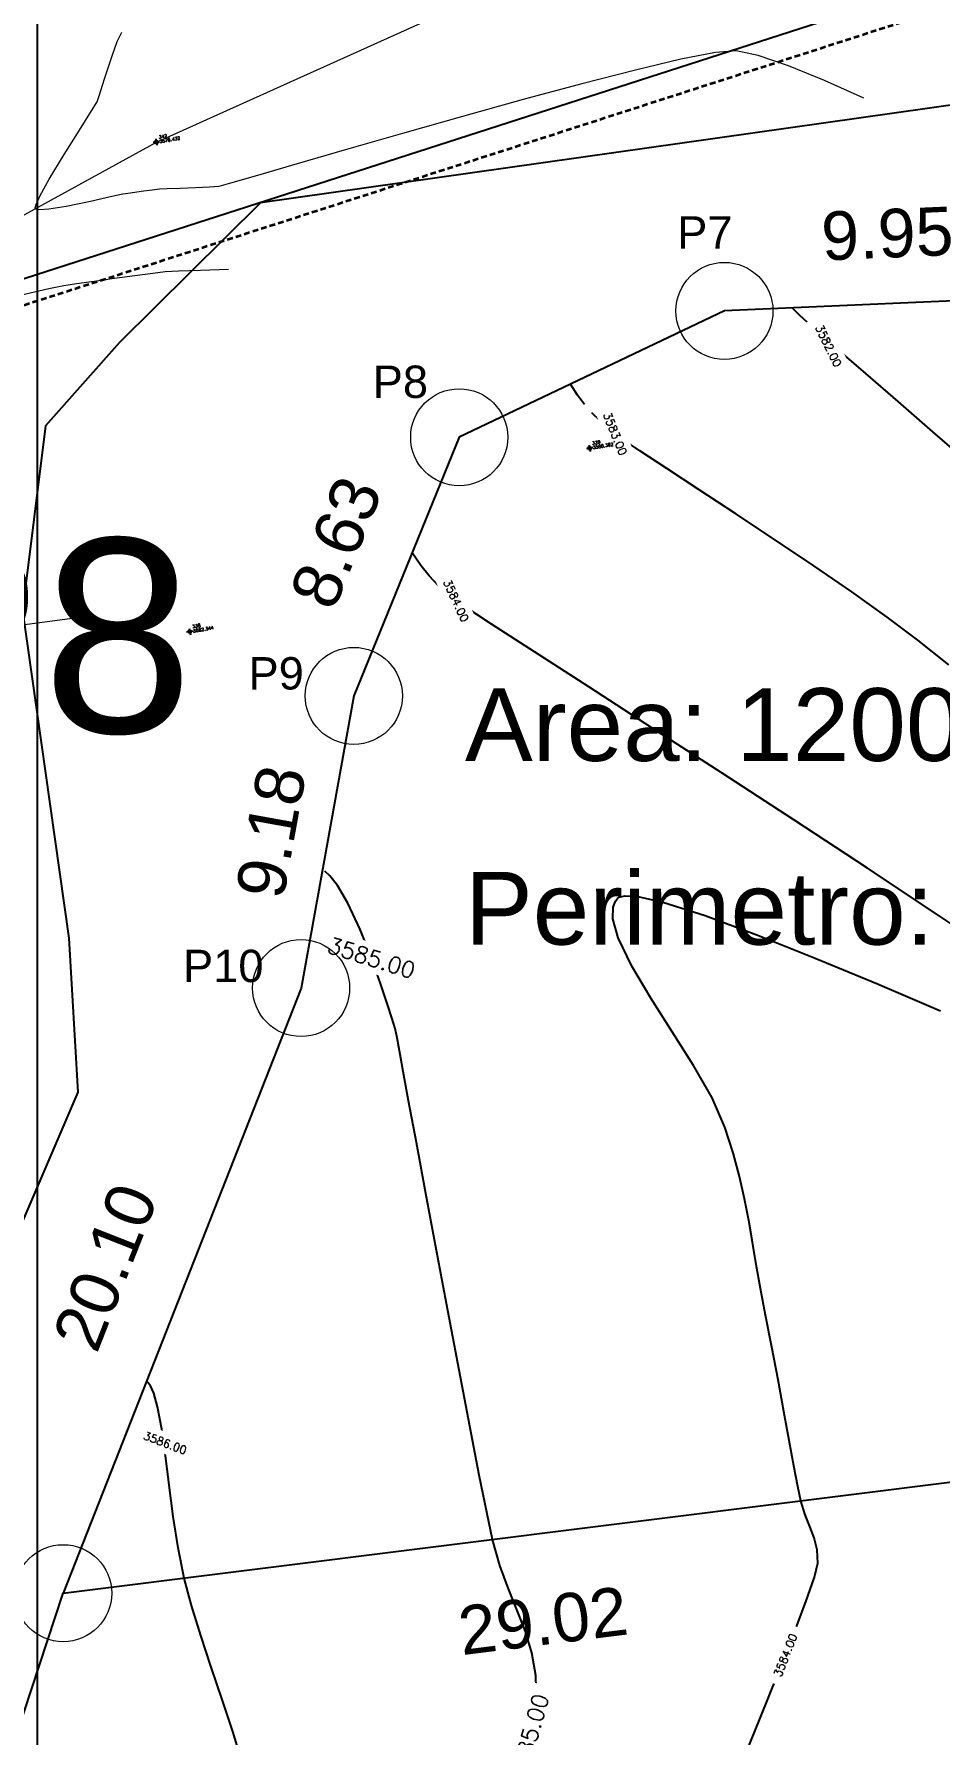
# Model space of a CAD drawing. Header units: millimetres. Extents: x 736950 to 740938, y 8500595 to 8502163.
# Drawn here: x 737999.9 to 738027.9, y 8501225.8 to 8501278.4 of the extents above; entities that cross this region are included whole.
import ezdxf
from ezdxf.enums import TextEntityAlignment as Align

# ---------------------------------------------------------------- set-up
doc = ezdxf.new("R2010")
doc.units = ezdxf.units.MM
doc.linetypes.add('DASHED', pattern=[0.75, 0.5, -0.25])
for name, color, linetype in [('C-TOPO', 7, 'Continuous'), ('C-TOPO-MAJR', 9, 'Continuous'), ('C-TOPO-MINR', 8, 'Continuous'), ('C-TOPO-TEXT', 7, 'Continuous'), ('Cuadricula Coordenadas', 5, 'Continuous')]:
    doc.layers.add(name, color=color, linetype=linetype)
for name, color, linetype, lineweight in [('CAMINO ACTUAL', 1, 'Continuous', 13), ('CONT-MNR', 96, 'Continuous', 15), ('COTAS', 40, 'Continuous', 5), ('CUADROS', 9, 'Continuous', 20), ('PERIMETRO', 7, 'Continuous', 35), ('pista', 251, 'Continuous', 5), ('saiwite', 5, 'Continuous', 5)]:
    doc.layers.add(name, color=color, linetype=linetype, lineweight=lineweight)
doc.styles.add('5mm', font='arial.ttf', dxfattribs={"height": 3})
doc.styles.add('COTAS', font='arial.ttf')
doc.styles.add('CUADROS', font='arial.ttf')
doc.styles.get("Standard").update_dxf_attribs({"font": 'simplex.shx'})
doc.dimstyles.new('Copy of GenDist', dxfattribs={"dimtxt": 2, "dimasz": 2, "dimexe": 0.18, "dimexo": 0.0625, "dimgap": 1, "dimtad": 2, "dimdec": 3, "dimzin": 1, "dimdsep": 46, "dimtxsty": 'COTAS', "dimcen": 0.09, "dimadec": 3, "dimazin": 0, "dimtfac": 1, "dimtdec": 3, "dimtofl": 0, "dimtmove": 0, "dimatfit": 3, "dimfxl": 1, "dimtolj": 1, "dimtzin": 0, "dimarcsym": 0})
doc.dimstyles.new('GenDist', dxfattribs={"dimtxt": 1.5, "dimasz": 2, "dimexe": 0.18, "dimexo": 0.0625, "dimgap": 1, "dimtad": 2, "dimzin": 1, "dimdsep": 46, "dimtxsty": 'COTAS', "dimcen": 0.09, "dimse1": 1, "dimse2": 1, "dimsd1": 1, "dimsd2": 1, "dimadec": 0, "dimazin": 0, "dimtfac": 1, "dimtofl": 0, "dimtmove": 0, "dimatfit": 3, "dimfxl": 1, "dimtolj": 1, "dimtzin": 0, "dimarcsym": 0})

# ---------------------------------------------------------------- blocks, each defined once
blk = doc.blocks.new('*D62')
at = {"layer": 'Defpoints', "color": 0, "transparency": 16777216}
for p in [(738029.5888255009, 8501233.812671212), (738029.7039535842, 8501232.892706668), (738000.7890900598, 8501230.208555859)]:
    blk.add_point(p, dxfattribs=at)
at = {"layer": 'COTAS', "color": 0, "transparency": 16777216, "insert": (738015.6194335412, 8501229.35047952), "char_height": 1.5, "attachment_point": 5, "rotation": 7.133142336630644, "style": 'COTAS'}
blk.add_mtext('\\A1;29.02', dxfattribs=at)
blk = doc.blocks.new('*D67')
at = {"layer": 'Defpoints', "color": 0, "transparency": 16777216}
for p in [(738021.2106551589, 8501270.242535276), (738031.171173505, 8501270.275454208), (738021.2279403645, 8501269.844095064)]:
    blk.add_point(p, dxfattribs=at)
at = {"layer": 'COTAS', "color": 0, "transparency": 16777216, "insert": (738026.2620973153, 8501272.229198242), "char_height": 1.5, "attachment_point": 5, "rotation": 2.484058338378412, "style": 'COTAS'}
blk.add_mtext('\\A1;9.95', dxfattribs=at)
blk = doc.blocks.new('*D68')
at = {"layer": 'Defpoints', "color": 0, "transparency": 16777216}
for p in [(738013.0310546947, 8501265.938531045), (738009.2808946786, 8501258.14562529), (738009.774275315, 8501257.944618355)]:
    blk.add_point(p, dxfattribs=at)
at = {"layer": 'COTAS', "color": 0, "transparency": 16777216, "insert": (738009.2256014193, 8501262.69155294), "char_height": 1.5, "attachment_point": 5, "rotation": 67.83365334210085, "style": 'COTAS'}
blk.add_mtext('\\A1;8.63', dxfattribs=at)
blk = doc.blocks.new('*D69')
at = {"layer": 'Defpoints', "color": 0, "transparency": 16777216}
for p in [(738009.7742753149, 8501257.944618355), (738008.1439534305, 8501248.91501169), (738008.1439534291, 8501248.91501169)]:
    blk.add_point(p, dxfattribs=at)
at = {"layer": 'COTAS', "color": 0, "transparency": 16777216, "insert": (738007.2213526922, 8501253.743572975), "char_height": 1.5, "attachment_point": 5, "rotation": 79.76534326656066, "style": 'COTAS'}
blk.add_mtext('\\A1;9.18', dxfattribs=at)
blk = doc.blocks.new('*D70')
at = {"layer": 'Defpoints', "color": 0, "transparency": 16777216}
for p in [(738008.1439534305, 8501248.915011689), (738000.1318112784, 8501230.46697978), (738000.7890900592, 8501230.20855586)]:
    blk.add_point(p, dxfattribs=at)
at = {"layer": 'COTAS', "color": 0, "transparency": 16777216, "insert": (738002.0963756731, 8501240.289663095), "char_height": 1.5, "attachment_point": 5, "rotation": 68.53661420909644, "style": 'COTAS'}
blk.add_mtext('\\A1;20.10', dxfattribs=at)
blk = doc.blocks.new('*U74')
at = {"layer": 'C-TOPO-MINR', "color": 4, "linetype": 'Continuous', "lineweight": -3, "insert": (738023.115350604, 8501228.29091334, 3584), "char_height": 0.25, "width": 1.490952380952381, "attachment_point": 5, "rotation": 68.48290379822262, "bg_fill": 3, "box_fill_scale": 1.8, "bg_fill_color": 256, "bg_fill_true_color": 13158600, "bg_fill_transparency": 0}
blk.add_mtext('3584.00', dxfattribs=at)
blk = doc.blocks.new('*U80')
at = {"layer": 'C-TOPO-MINR', "color": 4, "linetype": 'Continuous', "lineweight": -3, "insert": (738022.5749517888, 8501271.5777185, 3582), "char_height": 0.25, "width": 1.490952380952381, "attachment_point": 5, "rotation": 295.7705057565349, "bg_fill": 3, "box_fill_scale": 1.8, "bg_fill_color": 256, "bg_fill_true_color": 13158600, "bg_fill_transparency": 0}
blk.add_mtext('3582.00', dxfattribs=at)
blk = doc.blocks.new('*U81')
at = {"layer": 'C-TOPO-MINR', "color": 4, "linetype": 'Continuous', "lineweight": -3, "insert": (738015.3050122947, 8501270.648466151, 3583), "char_height": 0.25, "width": 1.490952380952381, "attachment_point": 5, "rotation": 291.80311930205943, "bg_fill": 3, "box_fill_scale": 1.8, "bg_fill_color": 256, "bg_fill_true_color": 13158600, "bg_fill_transparency": 0}
blk.add_mtext('3583.00', dxfattribs=at)
blk = doc.blocks.new('*U82')
at = {"layer": 'C-TOPO-MINR', "color": 4, "linetype": 'Continuous', "lineweight": -3, "insert": (738009.0397752124, 8501267.786172912, 3584), "char_height": 0.25, "width": 1.490952380952381, "attachment_point": 5, "rotation": 294.5534396314015, "bg_fill": 3, "box_fill_scale": 1.8, "bg_fill_color": 256, "bg_fill_true_color": 13158600, "bg_fill_transparency": 0}
blk.add_mtext('3584.00', dxfattribs=at)
blk = doc.blocks.new('*U83')
at = {"layer": 'C-TOPO-MAJR', "color": 9, "linetype": 'Continuous', "lineweight": -3, "insert": (738005.4109870765, 8501252.179460652, 3585), "char_height": 0.5, "width": 2.981904761904762, "attachment_point": 5, "rotation": 342.6122698689222, "bg_fill": 3, "box_fill_scale": 1.4, "bg_fill_color": 256, "bg_fill_true_color": 13158600, "bg_fill_transparency": 0}
blk.add_mtext('3585.00', dxfattribs=at)
blk = doc.blocks.new('*U84')
at = {"layer": 'C-TOPO-MINR', "color": 4, "linetype": 'Continuous', "lineweight": -3, "insert": (738000.7345709879, 8501236.66177447, 3586), "char_height": 0.25, "width": 1.490952380952381, "attachment_point": 5, "rotation": 339.57295891403436, "bg_fill": 3, "box_fill_scale": 1.8, "bg_fill_color": 256, "bg_fill_true_color": 13158600, "bg_fill_transparency": 0}
blk.add_mtext('3586.00', dxfattribs=at)
blk = doc.blocks.new('*U86')
at = {"layer": 'C-TOPO-MAJR', "color": 9, "linetype": 'Continuous', "lineweight": -3, "insert": (738015.1957915454, 8501225.732500426, 3585), "char_height": 0.5, "width": 2.981904761904762, "attachment_point": 5, "rotation": 74.28899535808729, "bg_fill": 3, "box_fill_scale": 1.4, "bg_fill_color": 256, "bg_fill_true_color": 13158600, "bg_fill_transparency": 0}
blk.add_mtext('3585.00', dxfattribs=at)
blk = doc.blocks.new('*D157')
at = {"layer": 'COTAS', "color": 0, "lineweight": -2, "transparency": 16777216}
for p, q in [((738169.7117402977, 8501324.95614536), (738169.4360799836, 8501325.810938135)), ((737996.2726181126, 8501269.778691178), (738167.5878572729, 8501325.025780309)), ((737994.5895635025, 8501268.481364962), (737994.3139031883, 8501269.336157737))]:
    blk.add_line(p, q, dxfattribs=at)
at = {"layer": 'COTAS', "color": 0, "transparency": 16777216}
for points in [[(738167.4855496674, 8501325.34302511), (738167.6901648785, 8501324.708535507), (738169.4913260904, 8501325.639625942)], [(737996.1703105071, 8501270.09593598), (737996.3749257182, 8501269.461446375), (737994.3691492951, 8501269.164845545)]]:
    blk.add_solid(points, dxfattribs=at)
at = {"layer": 'Defpoints', "color": 0, "transparency": 16777216}
for p in [(738169.4913260904, 8501325.639625942), (738169.7309229737, 8501324.89666196), (737994.6087461784, 8501268.421881562)]:
    blk.add_point(p, dxfattribs=at)
at = {"layer": 'COTAS', "color": 0, "transparency": 16777216, "insert": (738081.3096925169, 8501299.326479118), "char_height": 2, "attachment_point": 5, "rotation": 17.873882615968956, "style": 'COTAS'}
blk.add_mtext('\\A1;184.003', dxfattribs=at)

msp = doc.modelspace()

# ---------------------------------------------------------------- linework, layer by layer
at = {"flags": 128}
for points, elevation in [([(738030.8396443969, 8501276.577059833), (738006.8866294394, 8501273.186901364), (738002.5324350423, 8501268.866879543), (738000.2453062437, 8501266.297360843), (737999.5305788356, 8501260.587317174), (738000.9600336516, 8501250.451990865), (738001.242830539, 8501245.695179265), (737989.3094694354, 8501217.888659943)], 3580.605), ([(738000.7890900598, 8501230.208555857), (738029.588825501, 8501233.812671212), (738034.6118403093, 8501243.19169271), (738046.4058552769, 8501247.91959414), (738043.6240509739, 8501267.757492185), (738031.1711735048, 8501270.275454208), (738021.2279403642, 8501269.844095064), (738013.0310546942, 8501265.938531045), (738009.7742753145, 8501257.944618355), (738008.1439534305, 8501248.915011689), (738000.7890900598, 8501230.208555857)], 3586.392), ([(737995.4290448043, 8501213.941976836), (738000.7890900598, 8501230.208555857)], 3587.51)]:
    msp.add_lwpolyline(points, dxfattribs=dict(at, elevation=elevation))
at = {"linetype": 'Continuous', "extrusion": (0.9849591664230046, 0.172787269436437, 0)}
for points, elevation in [([(8245891.260062788, 0), (8245891.06006279, 0)], 2195815.585162655), ([(8245876.176062788, 0), (8245875.97606279, 0)], 2195813.989162656)]:
    msp.add_lwpolyline(points, dxfattribs=dict(at, elevation=elevation))
at = {"linetype": 'Continuous', "extrusion": (-0.172787269436437, 0.9849591664230046, 0)}
for points, elevation in [([(-2195815.685162655, 0), (-2195815.485162655, 0)], 8245891.160062788), ([(-2195814.089162655, 0), (-2195813.889162655, 0)], 8245876.076062787)]:
    msp.add_lwpolyline(points, dxfattribs=dict(at, elevation=elevation))
at = {"linetype": 'Continuous'}
for centre in [(738003.6707631473, 8501275.062576493), (738004.70509149, 8501259.929683944)]:
    msp.add_circle(centre, 0.05, dxfattribs=at)
at = {"layer": 'C-TOPO', "color": 120, "linetype": 'Continuous', "lineweight": -3}
for p, q in [((738023.5460352204, 8501269.71615871, 3582), (738023.3270673605, 8501269.935159773, 3582)), ((738024.0276920655, 8501269.281059926, 3582), (738023.5460352204, 8501269.71615871, 3582)), ((738024.7266874771, 8501268.666249884, 3582), (738024.0276920655, 8501269.281059926, 3582)), ((738025.5976710371, 8501267.908115039, 3582), (738024.7266874771, 8501268.666249884, 3582)), ((738026.5952923271, 8501267.04304186, 3582), (738025.5976710371, 8501267.908115039, 3582)), ((738016.6892179997, 8501267.236316659, 3583), (738016.4708192165, 8501267.57747309, 3583)), ((738016.9036093495, 8501266.950780388, 3583), (738016.6892179997, 8501267.236316659, 3583)), ((738027.6742009285, 8501266.107416801, 3582), (738026.5952923271, 8501267.04304186, 3582)), ((738017.3868288521, 8501266.442327494, 3583), (738017.1306080417, 8501266.694804067, 3583)), ((738017.6888865567, 8501266.167290464, 3583), (738017.3868288521, 8501266.442327494, 3583)), ((738018.011702457, 8501265.926260395, 3583), (738017.6888865567, 8501266.167290464, 3583)), ((738018.6145750075, 8501265.517413145, 3583), (738018.011702457, 8501265.926260395, 3583)), ((738028.789046423, 8501265.137626331, 3582), (738027.6742009285, 8501266.107416801, 3582)), ((738019.444913096, 8501264.969607152, 3583), (738018.6145750075, 8501265.517413145, 3583)), ((738020.4501256113, 8501264.311700853, 3583), (738019.444913096, 8501264.969607152, 3583)), ((738021.5776214419, 8501263.572552687, 3583), (738020.4501256113, 8501264.311700853, 3583)), ((738022.7748094762, 8501262.781021098, 3583), (738021.5776214419, 8501263.572552687, 3583)), ((738023.9890986029, 8501261.965964517, 3583), (738022.7748094762, 8501262.781021098, 3583)), ((738011.8461758248, 8501261.976686709, 3584), (738011.5772428269, 8501262.370083883, 3584)), ((738012.1045098018, 8501261.65189114, 3584), (738011.8461758248, 8501261.976686709, 3584)), ((738025.1678977106, 8501261.156241389, 3583), (738023.9890986029, 8501261.965964517, 3583)), ((738012.3896898227, 8501261.349897575, 3584), (738012.1045098018, 8501261.65189114, 3584)), ((738012.7391609518, 8501261.024906406, 3584), (738012.3896898227, 8501261.349897575, 3584)), ((738013.1269258814, 8501260.755013805, 3584), (738012.7391609518, 8501261.024906406, 3584)), ((738026.2586156875, 8501260.38071015, 3583), (738025.1678977106, 8501261.156241389, 3583)), ((738014.0262654051, 8501260.165242728, 3584), (738013.1269258814, 8501260.755013805, 3584)), ((738015.3565253231, 8501259.304048054, 3584), (738014.0262654051, 8501260.165242728, 3584)), ((738027.2086614224, 8501259.668229239, 3583), (738026.2586156875, 8501260.38071015, 3583)), ((738028.159783629, 8501258.909534948, 3583), (738027.2086614224, 8501259.668229239, 3583)), ((738017.0370514353, 8501258.21988467, 3584), (738015.3565253231, 8501259.304048054, 3584)), ((738018.9871895415, 8501256.961207457, 3584), (738017.0370514353, 8501258.21988467, 3584)), ((738021.1262854416, 8501255.5764713, 3584), (738018.9871895415, 8501256.961207457, 3584)), ((738023.3736849357, 8501254.114131082, 3584), (738021.1262854416, 8501255.5764713, 3584)), ((738025.6487338237, 8501252.622641684, 3584), (738023.3736849357, 8501254.114131082, 3584)), ((738027.8707779053, 8501251.150457991, 3584), (738025.6487338237, 8501252.622641684, 3584)), ((738017.789086773, 8501251.410285756, 3584), (738017.8639868122, 8501251.602944857, 3584)), ((738017.8639868122, 8501251.602944857, 3584), (738017.924869996, 8501251.684315236, 3584)), ((738017.924869996, 8501251.684315236, 3584), (738017.9781576351, 8501251.724785749, 3584)), ((738017.9781576351, 8501251.724785749, 3584), (738018.1475351807, 8501251.76846057, 3584)), ((738018.1475351807, 8501251.76846057, 3584), (738018.5483627707, 8501251.746725142, 3584)), ((738018.5483627707, 8501251.746725142, 3584), (738019.3280696188, 8501251.571452267, 3584)), ((738019.3280696188, 8501251.571452267, 3584), (738020.6354208234, 8501251.152755653, 3584)), ((738017.7838728606, 8501251.052678974, 3584), (738017.789086773, 8501251.410285756, 3584)), ((738017.94882536, 8501250.465080384, 3584), (738017.7838728606, 8501251.052678974, 3584)), ((738020.6354208234, 8501251.152755653, 3584), (738022.2327796547, 8501250.558302881, 3584)), ((738029.9591629806, 8501249.746034885, 3584), (738027.8707779053, 8501251.150457991, 3584)), ((738018.3711128334, 8501249.589593867, 3584), (738017.94882536, 8501250.465080384, 3584)), ((738022.2327796547, 8501250.558302881, 3584), (738024.0347761367, 8501249.837409394, 3584)), ((738018.9554993309, 8501248.605502676, 3584), (738018.3711128334, 8501249.589593867, 3584)), ((738024.0347761367, 8501249.837409394, 3584), (738025.9560402931, 8501249.039390637, 3584)), ((738025.9560402931, 8501249.039390637, 3584), (738027.9112021476, 8501248.21356205, 3584)), ((738019.6184042249, 8501247.564287856, 3584), (738018.9554993309, 8501248.605502676, 3584)), ((738020.2762468884, 8501246.517430447, 3584), (738019.6184042249, 8501247.564287856, 3584)), ((738020.8454466935, 8501245.516411493, 3584), (738020.2762468884, 8501246.517430447, 3584)), ((738021.2424230132, 8501244.612712031, 3584), (738020.8454466935, 8501245.516411493, 3584)), ((738021.4939015757, 8501243.815674027, 3584), (738021.2424230132, 8501244.612712031, 3584)), ((738021.6913294469, 8501243.084993383, 3584), (738021.4939015757, 8501243.815674027, 3584)), ((738021.8482080047, 8501242.397682056, 3584), (738021.6913294469, 8501243.084993383, 3584)), ((738021.9780386281, 8501241.730751993, 3584), (738021.8482080047, 8501242.397682056, 3584)), ((738022.0943226954, 8501241.061215151, 3584), (738021.9780386281, 8501241.730751993, 3584)), ((738022.2105615848, 8501240.366083486, 3584), (738022.0943226954, 8501241.061215151, 3584)), ((738022.3402566746, 8501239.622368949, 3584), (738022.2105615848, 8501240.366083486, 3584)), ((738022.496909343, 8501238.807083495, 3584), (738022.3402566746, 8501239.622368949, 3584)), ((738022.6947801478, 8501237.80864002, 3584), (738022.496909343, 8501238.807083495, 3584)), ((738022.8862707479, 8501236.80279176, 3584), (738022.6947801478, 8501237.80864002, 3584)), ((738003.4071574374, 8501236.724004425, 3586), (738003.3655926883, 8501236.76166639, 3586)), ((738023.0669364257, 8501235.829532504, 3584), (738022.8862707479, 8501236.80279176, 3584)), ((738003.4847005337, 8501236.618432906, 3586), (738003.4071574374, 8501236.724004425, 3586)), ((738003.5885310522, 8501236.389579428, 3586), (738003.4847005337, 8501236.618432906, 3586)), ((738003.7078173026, 8501235.967192315, 3586), (738003.5885310522, 8501236.389579428, 3586)), ((738003.8350324655, 8501235.281508949, 3586), (738003.7078173026, 8501235.967192315, 3586)), ((738023.2323324637, 8501234.928856038, 3584), (738023.0669364257, 8501235.829532504, 3584)), ((738003.949448186, 8501234.46044773, 3586), (738003.8350324655, 8501235.281508949, 3586)), ((738023.3780141437, 8501234.140756145, 3584), (738023.2323324637, 8501234.928856038, 3584)), ((738004.0634134541, 8501233.546698444, 3586), (738003.949448186, 8501234.46044773, 3586)), ((738023.4995367484, 8501233.505226614, 3584), (738023.3780141437, 8501234.140756145, 3584)), ((738004.18927726, 8501232.582950864, 3586), (738004.0634134541, 8501233.546698444, 3586)), ((738023.5924555598, 8501233.06226123, 3584), (738023.4995367484, 8501233.505226614, 3584)), ((738023.7202143176, 8501232.635667218, 3584), (738023.5924555598, 8501233.06226123, 3584)), ((738004.3393885939, 8501231.611894773, 3586), (738004.18927726, 8501232.582950864, 3586)), ((738023.8671950679, 8501232.265352761, 3584), (738023.7202143176, 8501232.635667218, 3584)), ((738024.0029229625, 8501231.915440613, 3584), (738023.8671950679, 8501232.265352761, 3584)), ((738004.5260964461, 8501230.676219948, 3586), (738004.3393885939, 8501231.611894773, 3586)), ((738024.0969231531, 8501231.550053531, 3584), (738024.0029229625, 8501231.915440613, 3584)), ((738024.1187207915, 8501231.133314269, 3584), (738024.0969231531, 8501231.550053531, 3584)), ((738024.0141995583, 8501230.708158094, 3584), (738024.1187207915, 8501231.133314269, 3584)), ((738004.7516325533, 8501229.82500406, 3586), (738004.5260964461, 8501230.676219948, 3586)), ((738023.7484997894, 8501229.938865984, 3584), (738024.0141995583, 8501230.708158094, 3584)), ((738023.3567245005, 8501228.903140893, 3584), (738023.7484997894, 8501229.938865984, 3584)), ((738005.0398936718, 8501228.896832438, 3586), (738004.7516325533, 8501229.82500406, 3586)), ((738005.3660188399, 8501227.91990777, 3586), (738005.0398936718, 8501228.896832438, 3586)), ((738022.8739767079, 8501227.678685788, 3584), (738023.3567245005, 8501228.903140893, 3584)), ((738005.7051470962, 8501226.922432747, 3586), (738005.3660188399, 8501227.91990777, 3586)), ((738022.3353594271, 8501226.343203617, 3584), (738022.8739767079, 8501227.678685788, 3584)), ((738006.0324174792, 8501225.93261005, 3586), (738005.7051470962, 8501226.922432747, 3586)), ((738021.7759756743, 8501224.974397356, 3584), (738022.3353594271, 8501226.343203617, 3584)), ((738006.3229690272, 8501224.97864237, 3586), (738006.0324174792, 8501225.93261005, 3586))]:
    msp.add_line(p, q, dxfattribs=at)
at = {"layer": 'C-TOPO', "color": 3, "linetype": 'Continuous', "lineweight": -3}
for p, q in [((738009.0365248739, 8501252.385323567, 3585), (738008.8808920229, 8501252.524325231, 3585)), ((738009.2737171692, 8501252.082947634, 3585), (738009.0365248739, 8501252.385323567, 3585)), ((738009.5902103062, 8501251.541608311, 3585), (738009.2737171692, 8501252.082947634, 3585)), ((738009.9717424437, 8501250.722285107, 3585), (738009.5902103062, 8501251.541608311, 3585)), ((738010.3188747558, 8501249.847404635, 3585), (738009.9717424437, 8501250.722285107, 3585)), ((738010.6115172905, 8501249.027261542, 3585), (738010.3188747558, 8501249.847404635, 3585)), ((738010.8295800966, 8501248.372150488, 3585), (738010.6115172905, 8501249.027261542, 3585)), ((738010.9529732232, 8501247.992366122, 3585), (738010.8295800966, 8501248.372150488, 3585)), ((738011.0490238593, 8501247.665818397, 3585), (738010.9529732232, 8501247.992366122, 3585)), ((738011.110144529, 8501247.377192048, 3585), (738011.0490238593, 8501247.665818397, 3585)), ((738011.159936963, 8501247.084892603, 3585), (738011.110144529, 8501247.377192048, 3585)), ((738011.2220028917, 8501246.747325595, 3585), (738011.159936963, 8501247.084892603, 3585)), ((738011.3004399624, 8501246.333791234, 3585), (738011.2220028917, 8501246.747325595, 3585)), ((738011.4684910157, 8501245.432002638, 3585), (738011.3004399624, 8501246.333791234, 3585)), ((738011.7082511808, 8501244.14210997, 3585), (738011.4684910157, 8501245.432002638, 3585)), ((738012.0018155866, 8501242.56426338, 3585), (738011.7082511808, 8501244.14210997, 3585)), ((738012.3312793621, 8501240.798613025, 3585), (738012.0018155866, 8501242.56426338, 3585)), ((738012.6787376362, 8501238.945309062, 3585), (738012.3312793621, 8501240.798613025, 3585)), ((738013.0262855381, 8501237.104501646, 3585), (738012.6787376362, 8501238.945309062, 3585)), ((738013.3560181968, 8501235.376340935, 3585), (738013.0262855381, 8501237.104501646, 3585)), ((738013.6500307409, 8501233.860977085, 3585), (738013.3560181968, 8501235.376340935, 3585)), ((738013.8904183002, 8501232.658560252, 3585), (738013.6500307409, 8501233.860977085, 3585)), ((738014.0592760029, 8501231.86924059, 3585), (738013.8904183002, 8501232.658560252, 3585)), ((738014.2870824813, 8501231.061158706, 3585), (738014.0592760029, 8501231.86924059, 3585)), ((738014.5517927675, 8501230.340985786, 3585), (738014.2870824813, 8501231.061158706, 3585)), ((738014.824644279, 8501229.674860394, 3585), (738014.5517927675, 8501230.340985786, 3585)), ((738015.0768744327, 8501229.028921088, 3585), (738014.824644279, 8501229.674860394, 3585)), ((738015.279720646, 8501228.369306428, 3585), (738015.0768744327, 8501229.028921088, 3585)), ((738015.4044203358, 8501227.662154978, 3585), (738015.279720646, 8501228.369306428, 3585)), ((738015.4222109196, 8501226.873605294, 3585), (738015.4044203358, 8501227.662154978, 3585)), ((738015.31342168, 8501226.150674626, 3585), (738015.4222109196, 8501226.873605294, 3585)), ((738015.0781614115, 8501225.314326229, 3585), (738015.31342168, 8501226.150674626, 3585))]:
    msp.add_line(p, q, dxfattribs=at)
at = {"layer": 'CONT-MNR', "extrusion": (0.9050505069026397, -0.4253041029137563, 0), "elevation": -2947698.981736027}
msp.add_lwpolyline([(8007961.59238394, 3577), (8007961.915455583, 3577)], dxfattribs=at)
at = {"layer": 'CONT-MNR'}
for points, elevation in [([(738002.3008784205, 8501277.725087984), (738002.4636000826, 8501278.169530984)], 3577), ([(738022.2741776638, 8501277.742998503), (738021.5960608425, 8501277.887212241)], 3577), ([(738002.0768451127, 8501277.050405413), (738002.1571797711, 8501277.29618413)], 3577), ([(738002.1571797711, 8501277.29618413), (738002.3008784205, 8501277.725087984)], 3577), ([(738018.476263175, 8501277.289801065), (738016.8197060899, 8501276.864681374)], 3577), ([(738002.0078059311, 8501276.827145535), (738002.0768451127, 8501277.050405413)], 3577), ([(738016.8197060899, 8501276.864681374), (738015.0069009562, 8501276.376326887)], 3577), ([(738015.0069009562, 8501276.376326887), (738013.1290863042, 8501275.854591507)], 3577), ([(738000.8166737396, 8501274.677478475), (738001.2919860771, 8501275.435149679)], 3577), ([(738008.0179705371, 8501274.387639098), (738006.7925031105, 8501274.030919235)], 3577), ([(738003.2027612068, 8501273.535568617), (738002.8698214657, 8501273.488025138)], 3577), ([(738003.5359367075, 8501273.580889303), (738003.2027612068, 8501273.535568617)], 3577), ([(738003.7701370494, 8501273.608672041), (738003.5359367075, 8501273.580889303)], 3577), ([(738004.8795848247, 8501273.648757316), (738004.411396955, 8501273.63294016)], 3577), ([(738005.3115525807, 8501273.668960948), (738004.8795848247, 8501273.648757316)], 3577), ([(738005.9582188148, 8501273.79008802), (738005.60635618, 8501273.694999363)], 3577), ([(737999.9250775018, 8501273.032519905), (737999.9518364108, 8501273.13886097)], 3577), ([(737999.9310000428, 8501273.00487865), (737999.9250775018, 8501273.032519905)], 3577), ([(737999.9518364108, 8501273.13886097), (738000.0750337578, 8501273.407123638)], 3577), ([(738000.8807242431, 8501273.074137114), (738000.3505478133, 8501272.989072122)], 3577), ([(738002.2901088607, 8501273.377474576), (738001.6341280845, 8501273.22921575)], 3577), ([(738002.8698214657, 8501273.488025138), (738002.6363284021, 8501273.453574024)], 3577), ([(738000.3505478133, 8501272.989072122), (738000.0665799909, 8501272.96997626)], 3577), ([(738003.5579579307, 8501271.005317703), (738003.0088159303, 8501270.933873175)], 3578), ([(738004.3551311109, 8501271.071193757), (738003.9450910994, 8501271.04898115)], 3578), ([(738005.8955273196, 8501271.121622737), (738005.0391276386, 8501271.094921935)], 3578), ([(738000.3494826399, 8501270.522556776), (737999.4639301003, 8501270.320055623)], 3578), ([(738000.8151405022, 8501270.62082325), (738000.3494826399, 8501270.522556776)], 3578), ([(738001.7491016126, 8501270.757748675), (738001.2008273841, 8501270.678122604)], 3578), ([(738002.3788141427, 8501270.847174518), (738001.7491016126, 8501270.757748675)], 3578)]:
    msp.add_lwpolyline(points, dxfattribs=dict(at, elevation=elevation))
at = {"layer": 'CONT-MNR', "extrusion": (0.1917227738142209, -0.9814491214530591, 0), "elevation": -8202076.233629389}
msp.add_lwpolyline([(2354218.585274585, 3577.000000000009), (2354217.494698032, 3577.000000000009)], dxfattribs=at)
at = {"layer": 'CONT-MNR', "extrusion": (0.08756589785505321, -0.9961587290852991, 0), "elevation": -8403996.652030816}
msp.add_lwpolyline([(1479608.686278523, 3577.000000000002), (1479608.043427396, 3577.000000000002)], dxfattribs=at)
at = {"layer": 'CONT-MNR', "extrusion": (-0.3269117689731122, -0.9450548636491273, 0), "elevation": -8275442.045445794}
msp.add_lwpolyline([(-2081695.21959124, 3577), (-2081696.205802398, 3577)], dxfattribs=at)
at = {"layer": 'CONT-MNR', "extrusion": (0.2293567549944237, -0.973342426352837, 0), "elevation": -8105384.341511588}
msp.add_lwpolyline([(2668171.514537437, 3577), (2668170.066875782, 3577)], dxfattribs=at)
at = {"layer": 'CONT-MNR', "extrusion": (0.3789188893426847, 0.9254298867549644, 0), "elevation": 8146987.134216206}
msp.add_lwpolyline([(2538304.664044587, 3577), (2538305.866068282, 3577)], dxfattribs=at)
at = {"layer": 'CONT-MNR', "extrusion": (0.9568255473025653, -0.2906628150093273, 0), "elevation": -1764865.878722382}
msp.add_lwpolyline([(8348748.279109394, 3577), (8348748.593975552, 3577)], dxfattribs=at)
at = {"layer": 'CONT-MNR', "extrusion": (-0.407100494046189, -0.9133833739166423, 0), "elevation": -8065375.101721775}
msp.add_lwpolyline([(-2786773.575549304, 3577.000000000004), (-2786774.910379635, 3577.000000000004)], dxfattribs=at)
at = {"layer": 'CONT-MNR', "extrusion": (0.8514594590248985, -0.5244204321315364, 0), "elevation": -3829864.346417891}
msp.add_lwpolyline([(7625515.044882161, 3577.000000000013), (7625515.368419703, 3577.000000000013)], dxfattribs=at)
at = {"layer": 'CONT-MNR', "extrusion": (0.9450383584028824, -0.3269594793658465, 0), "elevation": -2082132.827379564}
msp.add_lwpolyline([(8275328.901929903, 3577.000000000013), (8275329.134660392, 3577.000000000013)], dxfattribs=at)
at = {"layer": 'CONT-MNR', "extrusion": (0.8438501730915631, -0.5365788715308673, 0), "elevation": -3938842.261581449}
msp.add_lwpolyline([(7569798.647892329, 3577.000000000004), (7569799.353355876, 3577.000000000004)], dxfattribs=at)
at = {"layer": 'CONT-MNR', "extrusion": (0.272913469437235, -0.9620385845691074, 0), "elevation": -7977141.666633579}
msp.add_lwpolyline([(3030109.794219171, 3577.000000000013), (3030107.869571169, 3577.000000000013)], dxfattribs=at)
at = {"layer": 'CONT-MNR', "extrusion": (0.2765001310054329, -0.961013880000689, 0), "elevation": -7965783.374280322}
msp.add_lwpolyline([(3059842.823547944, 3577.000000000013), (3059841.019080666, 3577.000000000013)], dxfattribs=at)
at = {"layer": 'CONT-MNR', "extrusion": (0.8562765694398302, -0.5165176053421177, 0), "elevation": -3759125.231221581}
msp.add_lwpolyline([(7660631.840693638, 3577), (7660632.731265814, 3577)], dxfattribs=at)
at = {"layer": 'CONT-MNR', "extrusion": (0.2787480955248395, -0.9603642534170433, 0), "elevation": -7958601.700887115}
msp.add_lwpolyline([(3078472.152650749, 3577.00000000001), (3078470.564282564, 3577.00000000001)], dxfattribs=at)
at = {"layer": 'CONT-MNR', "extrusion": (0.8744901174937347, -0.485043332503184, 0), "elevation": -3478112.211585298}
msp.add_lwpolyline([(7792241.596423894, 3577.000000000012), (7792242.17708083, 3577.000000000012)], dxfattribs=at)
at = {"layer": 'CONT-MNR', "extrusion": (0.04783971325550813, -0.9988550254344375, 0), "elevation": -8456233.977870386}
msp.add_lwpolyline([(1143857.504404991, 3577), (1143857.266336442, 3577)], dxfattribs=at)
at = {"layer": 'CONT-MNR', "extrusion": (0.03190478650443512, -0.9994909127141208, 0), "elevation": -8473399.869434906}
msp.add_lwpolyline([(1008860.02300893, 3577.000000000006), (1008859.619339488, 3577.000000000006)], dxfattribs=at)
at = {"layer": 'CONT-MNR', "extrusion": (0.08798210294123845, -0.9961220555544573, 0), "elevation": -8403374.942664161}
msp.add_lwpolyline([(1483103.598979309, 3577.000000000002), (1483103.303028027, 3577.000000000002)], dxfattribs=at)
at = {"layer": 'CONT-MNR', "extrusion": (0.2773438087759765, -0.9607707383833224, 0), "elevation": -7963093.713149881}
msp.add_lwpolyline([(3066831.05014856, 3577), (3066830.181799574, 3577)], dxfattribs=at)
at = {"layer": 'CONT-MNR', "extrusion": (0.201610618196156, -0.9794657516373729, 0), "elevation": -8177917.007642151}
msp.add_lwpolyline([(2436794.276477493, 3577.000000000003), (2436793.507278734, 3577.000000000003)], dxfattribs=at)
at = {"layer": 'CONT-MNR', "extrusion": (0.2146765183605706, -0.97668520643275, 0), "elevation": -8144636.181437301}
msp.add_lwpolyline([(2545820.043854734, 3577), (2545819.689370466, 3577)], dxfattribs=at)
at = {"layer": 'CONT-MNR', "extrusion": (0.5817225289764995, 0.813387299680285, 0), "elevation": 7344138.679528974}
msp.add_lwpolyline([(4345102.229066372, 3577), (4345102.260877292, 3577)], dxfattribs=at)
at = {"layer": 'CONT-MNR', "extrusion": (-0.1478242813956709, -0.9890136408714764, 0), "elevation": -8516969.261590641}
msp.add_lwpolyline([(-526802.4349235127, 3577.00000000001), (-526802.5458475131, 3577.00000000001)], dxfattribs=at)
at = {"layer": 'CONT-MNR', "extrusion": (0.1363316360186761, -0.9906632551076432, 0), "elevation": -8321283.578324217}
msp.add_lwpolyline([(1890104.637645773, 3578), (1890104.001706382, 3578)], dxfattribs=at)
at = {"layer": 'CONT-MNR', "extrusion": (0.112076037052222, -0.9936996336512706, 0), "elevation": -8364997.36944801}
msp.add_lwpolyline([(1686143.018946812, 3578.000000000009), (1686142.629359098, 3578.000000000009)], dxfattribs=at)
at = {"layer": 'CONT-MNR', "extrusion": (0.03466963968325917, -0.9993988273378317, 0), "elevation": -8470573.99435501}
msp.add_lwpolyline([(1032297.376384223, 3578.00000000001), (1032296.691976248, 3578.00000000001)], dxfattribs=at)
at = {"layer": 'CONT-MNR', "extrusion": (0.1469515736827885, -0.9891436877381122, 0), "elevation": -8300527.791176705}
msp.add_lwpolyline([(1979264.333795018, 3578.000000000003), (1979263.943875043, 3578.000000000003)], dxfattribs=at)
at = {"layer": 'CONT-MNR', "extrusion": (0.1347199807950264, -0.9908837100157556, 0), "elevation": -8324336.891730947}
msp.add_lwpolyline([(1876562.870205485, 3582.000000000009), (1876561.387617551, 3582.000000000009)], dxfattribs=at)
at = {"layer": 'COTAS'}
for centre in [(738021.2279403642, 8501269.844095064), (738013.0310546943, 8501265.938531045), (738009.7742753145, 8501257.944618355), (738000.7890900599, 8501230.208555859)]:
    msp.add_circle(centre, 1.5, dxfattribs=at)
at = {"layer": 'Cuadricula Coordenadas', "color": 8}
msp.add_line((738000, 8500595.507225098), (738000, 8502130.641312933), dxfattribs=at)
at = {"layer": 'saiwite'}
for p, q in [((738003.6707631473, 8501275.062576493), (738023.9164431231, 8501284.176858654)), ((737964.6468625638, 8501253.590789696), (738003.6707631473, 8501275.062576493))]:
    msp.add_line(p, q, dxfattribs=at)

# ---------------------------------------------------------------- texts
at = {"color": 2, "char_height": 0.1, "width": 0.4, "attachment_point": 1, "rotation": 9.94991650582834, "style": '5mm'}
for s, insert in [('\\Ftxt.shx;\\W1.0000000000;\\T1.0000000000;\\o\\l342', (738003.7364294828, 8501275.266997462)), ('\\Ftxt.shx;\\W1.0000000000;\\T1.0000000000;\\o\\l338', (738004.7707578255, 8501260.134104913))]:
    msp.add_mtext(s, dxfattribs=dict(at, insert=insert))
at = {"color": 1, "char_height": 0.1, "width": 0.8333333333333334, "attachment_point": 1, "rotation": 9.94991650582834, "style": '5mm'}
for s, insert in [('\\Ftxt.shx;\\W1.0000000000;\\T1.0000000000;\\o\\l3576.432', (738003.7606197007, 8501275.129103178)), ('\\Ftxt.shx;\\W1.0000000000;\\T1.0000000000;\\o\\l3582.344', (738004.7949480433, 8501259.99621063))]:
    msp.add_mtext(s, dxfattribs=dict(at, insert=insert))
at = {"layer": 'CAMINO ACTUAL', "style": 'CUADROS'}
for s, p in [('Area: 1200.70 m²', (738013.2083855763, 8501255.933175512)), ('Perimetro: 142.05 ml', (738013.2083855763, 8501250.25598194))]:
    msp.add_text(s, height=2.25, dxfattribs=at).set_placement(p)
at = {"layer": 'CUADROS', "style": 'CUADROS'}
for s, height, p in [('P7', 1, (738020.6239734851, 8501272.27004313)), ('P8', 1, (738011.2129700175, 8501267.654505435)), ('P8', 6, (737999.6847033704, 8501259.805927837)), ('P9', 1, (738007.3735472327, 8501258.642117228)), ('P10', 1, (738005.7389916986, 8501249.597770115))]:
    msp.add_text(s, height=height, dxfattribs=at).set_placement(p, align=Align.MIDDLE_CENTER)

# ---------------------------------------------------------------- next in the draw order: block references
at = {"layer": 'C-TOPO-TEXT', "color": 7, "linetype": 'Continuous', "lineweight": -3}
for name, p in [('*U80', (1.871017237659544, -2.810154341161251)), ('*U81', (2.545282212202437, -4.601690720766783)), ('*U82', (3.89326820417773, -6.896212805062532)), ('*U83', (4.907887679291889, -2.332056017592549)), ('*U84', (3.20760987396352, -1.809395683929324)), ('*U74', (0, 0)), ('*U86', (0, 0))]:
    msp.add_blockref(name, p, dxfattribs=at)

# ---------------------------------------------------------------- next in the draw order: hatches: boundary and pattern name
at = {"layer": 'pista'}
h = msp.add_hatch(dxfattribs=at)
h.set_pattern_fill('HONEY', color=256, scale=3, angle=9.94991650582834, style=0)
h.set_pattern_definition([(9.94991650582834, (1479841.21072825, -18.49207214638591), (0.4979252195647159, 0.4170677100899267), [0.375, -0.75]), (129.9499165058283, (1479841.21072825, -18.49207214638591), (-0.6101538418184378, 0.222682034283025), [0.3749999999999999, -0.7499999999999998]), (69.94991650582834, (1479841.21072825, -18.49207214638591), (-0.112228622253722, 0.6397497443729518), [-0.75, 0.375])])
h.paths.add_polyline_path([(737744.7999806425, 8501250.923935566), (737743.4751223363, 8501250.754223157), (737756.465848178, 8501242.026572531), (737763.5739612179, 8501242.006896213), (737770.002546867, 8501243.455222024), (737769.8468594846, 8501244.342704736), (737763.4750639071, 8501242.907173423), (737756.7405500773, 8501242.925815564)])
h.paths.add_polyline_path([(737794.2809870465, 8501256.017245878), (737809.7820272583, 8501263.709828075), (737823.391616501, 8501273.483615467), (737837.0791595323, 8501280.557800073), (737851.5530432165, 8501285.77819753), (737870.8510758049, 8501293.050216693, -0.9976846880626209), (737871.0089264096, 8501292.63424804), (737865.2748787645, 8501289.581801567, 0.7845063948290762), (737866.1540430214, 8501286.121818589), (737883.2588851704, 8501291.348365877), (737897.4188924351, 8501296.516943583), (737903.2981396064, 8501301.44146652, -0.5512150924587264), (737904.1219025984, 8501301.177325813), (737906.855912117, 8501297.98174819, 0.5618964424650519), (737910.2738656431, 8501298.536066804), (737914.22079628, 8501308.558674501), (737925.6412323939, 8501300.72656757, 0.340189525830376), (737928.7023693406, 8501300.894137181), (737936.9171069289, 8501306.117412793, -0.358727273887905), (737938.1716059428, 8501305.962964654), (737943.1732157968, 8501301.051021611, 0.3417074120720416), (737946.0555081918, 8501300.709858142), (737955.8779356404, 8501307.072689936), (737971.8320576148, 8501314.464803053), (737988.5677626224, 8501323.411181662), (738023.1375471824, 8501336.282937778), (738044.4246208373, 8501357.728329657), (738061.4456776979, 8501362.208386911), (738078.9085143938, 8501363.070318012), (738112.0997810266, 8501372.051506756), (738118.6561313582, 8501373.365123207), (738128.3493353954, 8501376.976906104), (738155.2251721952, 8501366.826195797), (738176.6167526407, 8501363.543890122), (738193.8053773039, 8501353.328603027), (738204.7313956148, 8501340.877429372), (738207.705198212, 8501335.751671141), (738214.35685511, 8501331.742925933), (738229.9282901662, 8501313.374534177), (738233.5603594936, 8501308.186787868), (738234.53883727, 8501308.358438132), (738230.6417003467, 8501313.924784988), (738214.9478837823, 8501332.43754055), (738208.3676942562, 8501336.403214611), (738205.4657963786, 8501341.405035153), (738194.387784551, 8501354.029418997), (738176.9261677533, 8501364.406946706), (738155.4549153853, 8501367.70147717), (738128.3514754312, 8501377.93815071), (738118.4090486554, 8501374.233504975), (738111.8936108743, 8501372.928085677), (738078.7671659255, 8501363.964436961), (738061.3074614278, 8501363.102660457), (738043.958527311, 8501358.536303693), (738022.6381405202, 8501337.057350922), (737988.196920163, 8501324.233464561), (737971.4304040315, 8501315.270615296), (737955.4419368334, 8501307.862588815), (737945.5806043665, 8501301.47455489, -0.3391433520832071), (737943.8038299843, 8501301.693147572), (737938.8116631231, 8501306.59581691, 0.3560082385246841), (737936.4342009705, 8501306.876887502), (737928.158540546, 8501301.61487459, -0.3502196171718997), (737926.1502499409, 8501301.468794718), (737914.5128481541, 8501309.44969617, 0.4302069892023044), (737913.4330382891, 8501309.014522241), (737909.4507249827, 8501298.90206584, -0.5704007069138802), (737907.5397775185, 8501298.566836312), (737904.9064502402, 8501301.644734057, 0.4931454261128044), (737902.7202336333, 8501302.131411942), (737896.9620044216, 8501297.308254998), (737882.9728831241, 8501292.20205278), (737866.0373022418, 8501287.027224885, -0.7384715771871906), (737865.6977918843, 8501288.787355538), (737871.5108758068, 8501291.881875956, 0.9119586051647783), (737870.5337161538, 8501293.892406015), (737851.2416702455, 8501286.62264278), (737836.7183275839, 8501281.384406622), (737822.9200107896, 8501274.252970394), (737809.3164408724, 8501264.483505804), (737793.8201376351, 8501256.79327439), (737778.9884914039, 8501246.402265295), (737769.846859484, 8501244.34270474), (737770.0025468671, 8501243.455222024), (737779.3594973255, 8501245.563292695)])
h.paths.add_polyline_path([(738260.5182952256, 8501271.251537092), (738234.538837269, 8501308.358438132), (738233.56035949, 8501308.186787868), (738259.6897886079, 8501270.86568047), (738269.3749442189, 8501234.589470252), (738274.5057655985, 8501215.583008338), (738279.7983711922, 8501189.602392923), (738280.7089290785, 8501189.641305126), (738275.382018582, 8501215.790318219), (738270.2441657205, 8501234.822827347)])

# ---------------------------------------------------------------- next in the draw order: linework, layer by layer
at = {"linetype": 'Continuous', "extrusion": (0.9849591664230046, 0.172787269436437, 0), "elevation": 2195827.141162654}
msp.add_lwpolyline([(8245879.626062787, 0), (8245879.426062788, 0)], dxfattribs=at)
at = {"linetype": 'Continuous', "extrusion": (-0.172787269436437, 0.9849591664230046, 0), "elevation": 8245879.526062786}
msp.add_lwpolyline([(-2195827.241162655, 0), (-2195827.041162655, 0)], dxfattribs=at)
at = {"linetype": 'Continuous'}
msp.add_circle((738017.0631583674, 8501265.600291235), 0.05, dxfattribs=at)
at = {"layer": 'COTAS'}
msp.add_circle((738008.1439534305, 8501248.915011689), 1.5, dxfattribs=at)
at = {"layer": 'PERIMETRO', "linetype": 'DASHED', "ltscale": 0.35}
msp.add_lwpolyline([(737683.200969866, 8501281.329551859), (737744.6024409891, 8501182.423775388), (737752.754863814, 8501178.840202238), (737760.1534312089, 8501181.935448542), (737818.0712830903, 8501217.512164854), (737892.6513328891, 8501224.540148428), (737966.6724460352, 8501242.248666123), (737994.6087461784, 8501268.421881564), (738169.7309229737, 8501324.89666196), (738221.1104446506, 8501260.626977284), (738220.501630505, 8501242.23256058), (738236.8284346196, 8501144.032219619), (738320.8206677334, 8501132.278902221)], dxfattribs=at)

# ---------------------------------------------------------------- next in the draw order: texts
at = {"color": 2, "insert": (738017.1288247029, 8501265.804712204), "char_height": 0.1, "width": 0.4, "attachment_point": 1, "rotation": 9.94991650582834, "style": '5mm'}
msp.add_mtext('\\Ftxt.shx;\\W1.0000000000;\\T1.0000000000;\\o\\l339', dxfattribs=at)
at = {"color": 1, "insert": (738017.1530149207, 8501265.66681792), "char_height": 0.1, "width": 0.8166666666666667, "attachment_point": 1, "rotation": 9.94991650582834, "style": '5mm'}
msp.add_mtext('\\Ftxt.shx;\\W1.0000000000;\\T1.0000000000;\\o\\l3580.362', dxfattribs=at)

# ---------------------------------------------------------------- next in the draw order: dimensions: what is measured, and where the dimension line sits
at = {"layer": 'COTAS'}
dim = msp.add_aligned_dim(p1=(737994.6087461784, 8501268.421881562), p2=(738169.7309229737, 8501324.89666196), distance=0.7806421370546339, dimstyle='Copy of GenDist', dxfattribs=at)
dim.commit()
dim.dimension.update_dxf_attribs({"geometry": '*D157', "text_midpoint": (738081.3096925169, 8501299.326479118)})
for base, p1, p2, angle, picture, middle in [((738021.2106551589, 8501270.242535276), (738031.1711735048, 8501270.275454208), (738021.2279403642, 8501269.844095064), 182.48405833837845, '*D67', (738026.3386321657, 8501270.464998106)), ((738009.2808946786, 8501258.14562529), (738013.0310546943, 8501265.938531045), (738009.7742753145, 8501257.944618355), 247.83365334210083, '*D68', (738010.8614241695, 8501262.025106607)), ((738008.1439534291, 8501248.91501169), (738009.7742753145, 8501257.944618355), (738008.1439534305, 8501248.915011689), 259.76534326656065, '*D69', (738008.9591143721, 8501253.429815022)), ((738000.1318112784, 8501230.46697978), (738008.1439534305, 8501248.915011689), (738000.7890900599, 8501230.208555859), 248.53661420909643, '*D70', (738003.7397756008, 8501239.643523492)), ((738029.7039535842, 8501232.892706668), (738000.7890900599, 8501230.208555859), (738029.588825501, 8501233.812671212), 7.133142336630643, '*D62', (738015.4001571217, 8501231.102671737))]:
    dim = msp.add_linear_dim(base=base, p1=p1, p2=p2, angle=angle, dimstyle='GenDist', dxfattribs=at)
    dim.commit()
    dim.dimension.update_dxf_attribs({"geometry": picture, "text_midpoint": middle, "dimtype": 161})

doc.saveas('drawing.dxf')
